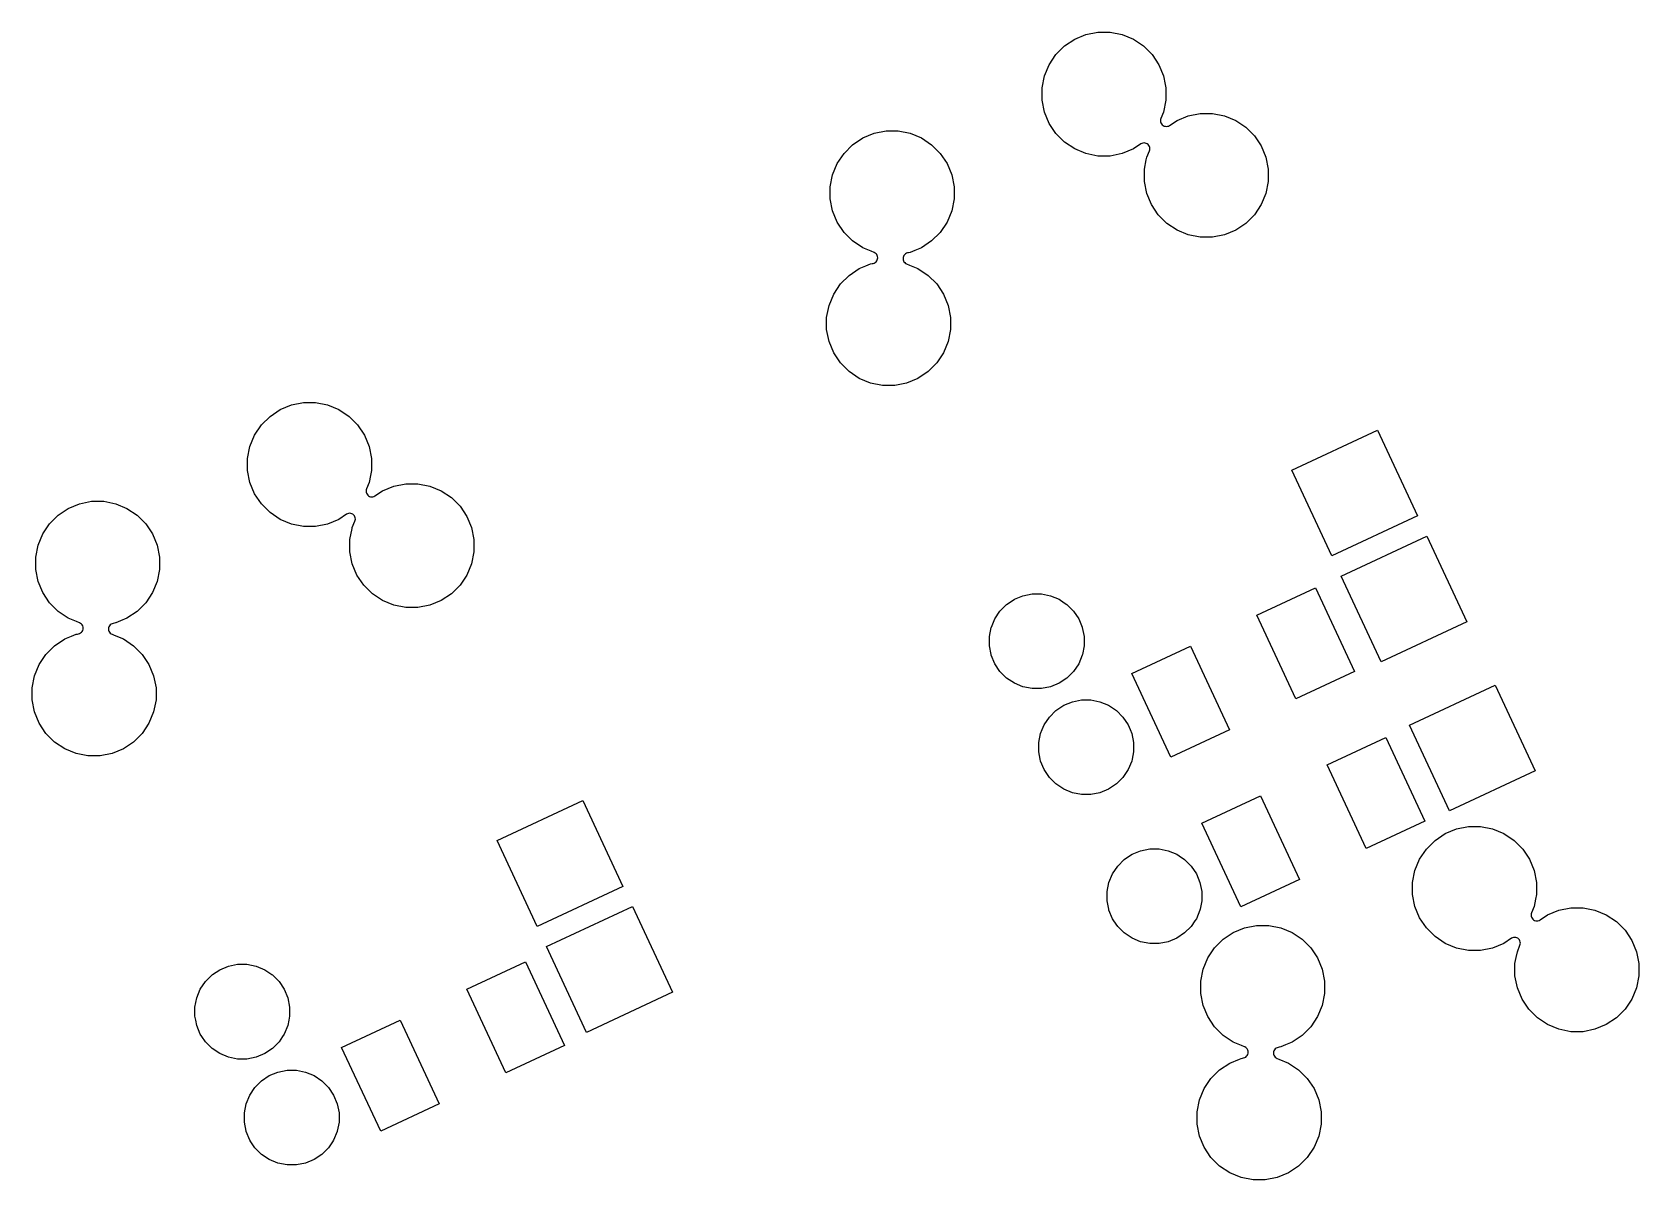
# Model space of a CAD drawing. Extents: x 29 to 195, y -187 to -31.
# Drawn here: x 28.83 to 63.74, y -153.14 to -128.2 of the extents above; entities that cross this region are included whole.
import ezdxf

# ---------------------------------------------------------------- set-up
doc = ezdxf.new("R2010")
doc.units = 0
doc.header["$MEASUREMENT"] = 0
doc.layers.add('BLACK', color=7, linetype='CONTINUOUS')

msp = doc.modelspace()

# ---------------------------------------------------------------- linework, layer by layer
at = {"layer": 'BLACK', "linetype": 'CONTINUOUS'}
for p, q in [((51.2603, -128.496), (51.4808, -128.349)), ((51.4808, -128.349), (51.7258, -128.247)), ((51.7258, -128.247), (51.9858, -128.196)), ((51.9858, -128.196), (52.251, -128.196)), ((52.251, -128.196), (52.5111, -128.247)), ((52.5111, -128.247), (52.7561, -128.349)), ((52.7561, -128.349), (52.9766, -128.496)), ((50.9255, -128.904), (51.0728, -128.684)), ((51.0728, -128.684), (51.2603, -128.496)), ((52.9766, -128.496), (53.1641, -128.684)), ((53.1641, -128.684), (53.3114, -128.904)), ((50.7722, -129.409), (50.824, -129.149)), ((50.824, -129.149), (50.9255, -128.904)), ((53.3114, -128.904), (53.4129, -129.149)), ((53.4129, -129.149), (53.4496, -129.334)), ((50.7722, -129.675), (50.7722, -129.409)), ((53.4496, -129.334), (53.4646, -129.409)), ((53.4646, -129.409), (53.4646, -129.675)), ((50.824, -129.935), (50.7722, -129.675)), ((53.4646, -129.675), (53.4129, -129.935)), ((50.9255, -130.18), (50.824, -129.935)), ((51.0728, -130.4), (50.9255, -130.18)), ((53.3487, -130.096), (53.3463, -130.12)), ((53.3463, -130.12), (53.3487, -130.145)), ((53.3558, -130.072), (53.3487, -130.096)), ((53.3487, -130.145), (53.3558, -130.168)), ((53.4129, -129.935), (53.3558, -130.072)), ((53.3558, -130.168), (53.3674, -130.19)), ((53.3674, -130.19), (53.3829, -130.209)), ((53.3829, -130.209), (53.4019, -130.224)), ((53.4019, -130.224), (53.4235, -130.236)), ((53.5192, -130.236), (53.5408, -130.224)), ((53.5408, -130.224), (53.7052, -130.114)), ((53.7052, -130.114), (53.9502, -130.013)), ((53.9502, -130.013), (54.2103, -129.961)), ((54.2103, -129.961), (54.4755, -129.961)), ((54.4755, -129.961), (54.7356, -130.013)), ((54.7356, -130.013), (54.9806, -130.114)), ((54.9806, -130.114), (55.2011, -130.262)), ((46.6562, -130.643), (46.8767, -130.496)), ((46.8767, -130.496), (47.1217, -130.394)), ((47.1217, -130.394), (47.3818, -130.343)), ((47.3818, -130.343), (47.647, -130.343)), ((47.647, -130.343), (47.9071, -130.394)), ((47.9071, -130.394), (48.1521, -130.496)), ((48.1521, -130.496), (48.3726, -130.643)), ((51.2603, -130.588), (51.0728, -130.4)), ((53.4235, -130.236), (53.4469, -130.243)), ((53.4469, -130.243), (53.4713, -130.245)), ((53.4713, -130.245), (53.4957, -130.243)), ((53.4957, -130.243), (53.5192, -130.236)), ((55.2011, -130.262), (55.3886, -130.449)), ((55.3886, -130.449), (55.5359, -130.67)), ((46.3214, -131.051), (46.4687, -130.831)), ((46.4687, -130.831), (46.6562, -130.643)), ((48.3726, -130.643), (48.5601, -130.831)), ((48.5601, -130.831), (48.7074, -131.051)), ((51.4808, -130.735), (51.2603, -130.588)), ((51.7258, -130.836), (51.4808, -130.735)), ((51.9858, -130.888), (51.7258, -130.836)), ((52.251, -130.888), (51.9858, -130.888)), ((52.5111, -130.836), (52.251, -130.888)), ((52.7561, -130.735), (52.5111, -130.836)), ((52.9206, -130.625), (52.7561, -130.735)), ((52.9422, -130.613), (52.9206, -130.625)), ((52.9656, -130.606), (52.9422, -130.613)), ((52.99, -130.604), (52.9656, -130.606)), ((53.0144, -130.606), (52.99, -130.604)), ((53.0378, -130.613), (53.0144, -130.606)), ((53.0367, -130.974), (53.0484, -130.915)), ((53.0595, -130.625), (53.0378, -130.613)), ((53.0484, -130.915), (53.1055, -130.777)), ((53.0784, -130.641), (53.0595, -130.625)), ((53.0939, -130.66), (53.0784, -130.641)), ((53.1055, -130.681), (53.0939, -130.66)), ((53.1126, -130.705), (53.1055, -130.681)), ((53.1055, -130.777), (53.1126, -130.753)), ((53.115, -130.729), (53.1126, -130.705)), ((53.1126, -130.753), (53.115, -130.729)), ((55.5359, -130.67), (55.6374, -130.915)), ((55.6374, -130.915), (55.6891, -131.175)), ((46.2199, -131.296), (46.3214, -131.051)), ((48.7074, -131.051), (48.8089, -131.296)), ((52.9967, -131.175), (53.0367, -130.974)), ((52.9967, -131.44), (52.9967, -131.175)), ((55.6891, -131.175), (55.6891, -131.44)), ((46.1682, -131.556), (46.2199, -131.296)), ((46.1682, -131.821), (46.1682, -131.556)), ((48.8089, -131.296), (48.8606, -131.556)), ((48.8606, -131.556), (48.8606, -131.821)), ((53.0484, -131.7), (52.9967, -131.44)), ((55.6891, -131.44), (55.6374, -131.7)), ((46.2199, -132.082), (46.1682, -131.821)), ((48.8606, -131.821), (48.8089, -132.082)), ((53.1499, -131.945), (53.0484, -131.7)), ((53.2972, -132.165), (53.1499, -131.945)), ((55.5359, -131.945), (55.3886, -132.165)), ((55.6374, -131.7), (55.5359, -131.945)), ((46.3214, -132.327), (46.2199, -132.082)), ((48.8089, -132.082), (48.7074, -132.327)), ((53.4847, -132.353), (53.2972, -132.165)), ((55.3886, -132.165), (55.2011, -132.353)), ((46.4687, -132.547), (46.3214, -132.327)), ((46.6562, -132.735), (46.4687, -132.547)), ((48.5601, -132.547), (48.3726, -132.735)), ((48.7074, -132.327), (48.5601, -132.547)), ((53.7052, -132.5), (53.4847, -132.353)), ((53.9502, -132.602), (53.7052, -132.5)), ((54.2103, -132.653), (53.9502, -132.602)), ((54.4755, -132.653), (54.2103, -132.653)), ((54.7356, -132.602), (54.4755, -132.653)), ((54.9806, -132.5), (54.7356, -132.602)), ((55.2011, -132.353), (54.9806, -132.5)), ((46.8767, -132.882), (46.6562, -132.735)), ((47.0563, -132.956), (46.8767, -132.882)), ((47.1217, -132.983), (47.0563, -132.956)), ((47.1233, -132.984), (47.1217, -132.983)), ((47.1217, -132.983), (47.1217, -132.983)), ((47.1449, -132.996), (47.1233, -132.984)), ((47.1639, -133.011), (47.1449, -132.996)), ((47.1794, -133.03), (47.1639, -133.011)), ((47.8063, -133.013), (47.7874, -133.029)), ((47.8279, -133.002), (47.8063, -133.013)), ((47.8514, -132.994), (47.8279, -133.002)), ((47.8727, -132.99), (47.8514, -132.994)), ((47.9071, -132.983), (47.8727, -132.99)), ((48.0085, -132.941), (47.9071, -132.983)), ((48.1521, -132.882), (48.0085, -132.941)), ((48.3726, -132.735), (48.1521, -132.882)), ((46.5787, -133.482), (46.7992, -133.335)), ((46.7992, -133.335), (46.9427, -133.275)), ((46.9427, -133.275), (47.0442, -133.233)), ((47.0442, -133.233), (47.0785, -133.226)), ((47.0785, -133.226), (47.0999, -133.222)), ((47.0999, -133.222), (47.1233, -133.215)), ((47.1233, -133.215), (47.1449, -133.203)), ((47.1449, -133.203), (47.1639, -133.188)), ((47.1639, -133.188), (47.1794, -133.169)), ((47.191, -133.052), (47.1794, -133.03)), ((47.1794, -133.169), (47.191, -133.147)), ((47.1981, -133.075), (47.191, -133.052)), ((47.191, -133.147), (47.1981, -133.124)), ((47.2005, -133.099), (47.1981, -133.075)), ((47.1981, -133.124), (47.2005, -133.099)), ((47.7532, -133.093), (47.7508, -133.117)), ((47.7508, -133.117), (47.7532, -133.141)), ((47.7603, -133.069), (47.7532, -133.093)), ((47.7532, -133.141), (47.7603, -133.165)), ((47.7718, -133.048), (47.7603, -133.069)), ((47.7603, -133.165), (47.7718, -133.186)), ((47.7874, -133.029), (47.7718, -133.048)), ((47.7718, -133.186), (47.7874, -133.205)), ((47.7874, -133.205), (47.8063, -133.221)), ((47.8063, -133.221), (47.8279, -133.232)), ((47.8279, -133.232), (47.8295, -133.233)), ((47.8295, -133.233), (47.8295, -133.233)), ((47.8295, -133.233), (47.8949, -133.26)), ((47.8949, -133.26), (48.0745, -133.335)), ((48.0745, -133.335), (48.295, -133.482)), ((46.2438, -133.89), (46.3912, -133.669)), ((46.3912, -133.669), (46.5787, -133.482)), ((48.295, -133.482), (48.4825, -133.669)), ((48.4825, -133.669), (48.6298, -133.89)), ((46.1424, -134.135), (46.2438, -133.89)), ((48.6298, -133.89), (48.7313, -134.135)), ((46.0906, -134.395), (46.1424, -134.135)), ((46.0906, -134.66), (46.0906, -134.395)), ((48.7313, -134.135), (48.783, -134.395)), ((48.783, -134.395), (48.783, -134.66)), ((46.1424, -134.92), (46.0906, -134.66)), ((48.783, -134.66), (48.7313, -134.92)), ((46.2438, -135.165), (46.1424, -134.92)), ((48.7313, -134.92), (48.6298, -135.165)), ((46.3912, -135.386), (46.2438, -135.165)), ((46.5787, -135.573), (46.3912, -135.386)), ((48.4825, -135.386), (48.295, -135.573)), ((48.6298, -135.165), (48.4825, -135.386)), ((46.7992, -135.721), (46.5787, -135.573)), ((47.0442, -135.822), (46.7992, -135.721)), ((48.0745, -135.721), (47.8295, -135.822)), ((48.295, -135.573), (48.0745, -135.721)), ((47.3042, -135.874), (47.0442, -135.822)), ((47.5694, -135.874), (47.3042, -135.874)), ((47.8295, -135.822), (47.5694, -135.874)), ((33.9959, -136.546), (34.2164, -136.398)), ((34.2164, -136.398), (34.4614, -136.297)), ((34.4614, -136.297), (34.7215, -136.245)), ((34.7215, -136.245), (34.9867, -136.245)), ((34.9867, -136.245), (35.2467, -136.297)), ((35.2467, -136.297), (35.4917, -136.398)), ((35.4917, -136.398), (35.7122, -136.546)), ((33.6611, -136.954), (33.8084, -136.733)), ((33.8084, -136.733), (33.9959, -136.546)), ((35.7122, -136.546), (35.8997, -136.733)), ((35.8997, -136.733), (36.047, -136.954)), ((56.1962, -137.716), (58.0608, -136.846)), ((58.0608, -136.846), (58.9303, -138.711)), ((33.5079, -137.459), (33.5596, -137.199)), ((33.5596, -137.199), (33.6611, -136.954)), ((36.047, -136.954), (36.1485, -137.199)), ((36.1485, -137.199), (36.2003, -137.459)), ((33.5079, -137.724), (33.5079, -137.459)), ((36.2003, -137.459), (36.2003, -137.724)), ((33.5596, -137.984), (33.5079, -137.724)), ((36.1796, -137.828), (36.1485, -137.984)), ((36.2003, -137.724), (36.1796, -137.828)), ((57.0657, -139.58), (56.1962, -137.716)), ((33.6611, -138.229), (33.5596, -137.984)), ((33.8084, -138.449), (33.6611, -138.229)), ((36.0844, -138.145), (36.082, -138.169)), ((36.082, -138.169), (36.0844, -138.194)), ((36.0915, -138.122), (36.0844, -138.145)), ((36.0844, -138.194), (36.0915, -138.217)), ((36.1485, -137.984), (36.0915, -138.122)), ((36.0915, -138.217), (36.103, -138.239)), ((36.103, -138.239), (36.1186, -138.258)), ((36.1186, -138.258), (36.1375, -138.273)), ((36.2764, -138.273), (36.4409, -138.164)), ((36.4409, -138.164), (36.6858, -138.062)), ((36.6858, -138.062), (36.9459, -138.01)), ((36.9459, -138.01), (37.2111, -138.01)), ((37.2111, -138.01), (37.4712, -138.062)), ((37.4712, -138.062), (37.7162, -138.164)), ((37.7162, -138.164), (37.9367, -138.311)), ((29.3919, -138.692), (29.6124, -138.545)), ((29.6124, -138.545), (29.8573, -138.444)), ((29.8573, -138.444), (30.1174, -138.392)), ((30.1174, -138.392), (30.3826, -138.392)), ((30.3826, -138.392), (30.6427, -138.444)), ((30.6427, -138.444), (30.8877, -138.545)), ((30.8877, -138.545), (31.1082, -138.692)), ((33.9959, -138.637), (33.8084, -138.449)), ((36.1375, -138.273), (36.1591, -138.285)), ((36.1591, -138.285), (36.1826, -138.292)), ((36.1826, -138.292), (36.207, -138.294)), ((36.207, -138.294), (36.2313, -138.292)), ((36.2313, -138.292), (36.2548, -138.285)), ((36.2548, -138.285), (36.2764, -138.273)), ((37.9367, -138.311), (38.1242, -138.498)), ((38.1242, -138.498), (38.2715, -138.719)), ((29.057, -139.1), (29.2044, -138.88)), ((29.2044, -138.88), (29.3919, -138.692)), ((31.1082, -138.692), (31.2957, -138.88)), ((31.2957, -138.88), (31.443, -139.1)), ((34.2164, -138.784), (33.9959, -138.637)), ((34.4614, -138.886), (34.2164, -138.784)), ((34.7215, -138.937), (34.4614, -138.886)), ((34.9867, -138.937), (34.7215, -138.937)), ((35.2467, -138.886), (34.9867, -138.937)), ((35.4917, -138.784), (35.2467, -138.886)), ((35.6562, -138.674), (35.4917, -138.784)), ((35.6778, -138.663), (35.6562, -138.674)), ((35.7012, -138.656), (35.6778, -138.663)), ((35.7256, -138.653), (35.7012, -138.656)), ((35.75, -138.656), (35.7256, -138.653)), ((35.7735, -138.663), (35.75, -138.656)), ((35.7951, -138.674), (35.7735, -138.663)), ((35.7841, -138.964), (35.8411, -138.826)), ((35.814, -138.69), (35.7951, -138.674)), ((35.8296, -138.709), (35.814, -138.69)), ((35.8411, -138.73), (35.8296, -138.709)), ((35.8482, -138.754), (35.8411, -138.73)), ((35.8411, -138.826), (35.8482, -138.803)), ((35.8506, -138.778), (35.8482, -138.754)), ((35.8482, -138.803), (35.8506, -138.778)), ((38.2715, -138.719), (38.373, -138.964)), ((58.9303, -138.711), (57.0657, -139.58)), ((28.9555, -139.345), (29.057, -139.1)), ((31.443, -139.1), (31.5445, -139.345)), ((35.7323, -139.224), (35.7807, -138.981)), ((35.7323, -139.489), (35.7323, -139.224)), ((35.7807, -138.981), (35.7841, -138.964)), ((38.373, -138.964), (38.4247, -139.224)), ((38.4247, -139.224), (38.4247, -139.489)), ((57.2696, -140.018), (59.1343, -139.148)), ((59.1343, -139.148), (60.0038, -141.013)), ((28.9038, -139.606), (28.9555, -139.345)), ((28.9038, -139.871), (28.9038, -139.606)), ((31.5445, -139.345), (31.5962, -139.606)), ((31.5962, -139.606), (31.5962, -139.871)), ((35.7841, -139.749), (35.7323, -139.489)), ((38.4247, -139.489), (38.373, -139.749)), ((28.9555, -140.131), (28.9038, -139.871)), ((31.5962, -139.871), (31.5445, -140.131)), ((35.8855, -139.994), (35.7841, -139.749)), ((36.0329, -140.215), (35.8855, -139.994)), ((38.2715, -139.994), (38.1242, -140.215)), ((38.373, -139.749), (38.2715, -139.994)), ((29.057, -140.376), (28.9555, -140.131)), ((31.5445, -140.131), (31.443, -140.376)), ((36.2204, -140.402), (36.0329, -140.215)), ((38.1242, -140.215), (37.9367, -140.402)), ((55.4416, -140.867), (56.7162, -140.273)), ((56.7162, -140.273), (57.5641, -142.091)), ((58.1391, -141.882), (57.2696, -140.018)), ((29.2044, -140.596), (29.057, -140.376)), ((29.3919, -140.784), (29.2044, -140.596)), ((31.2957, -140.596), (31.1082, -140.784)), ((31.443, -140.376), (31.2957, -140.596)), ((36.4409, -140.549), (36.2204, -140.402)), ((36.6858, -140.651), (36.4409, -140.549)), ((36.9459, -140.703), (36.6858, -140.651)), ((37.2111, -140.703), (36.9459, -140.703)), ((37.4712, -140.651), (37.2111, -140.703)), ((37.7162, -140.549), (37.4712, -140.651)), ((37.9367, -140.402), (37.7162, -140.549)), ((49.8581, -140.778), (50.0014, -140.635)), ((50.0014, -140.635), (50.0588, -140.596)), ((50.0588, -140.596), (50.1699, -140.522)), ((50.1699, -140.522), (50.3571, -140.444)), ((50.3571, -140.444), (50.5559, -140.405)), ((50.3571, -140.444), (50.3571, -140.444)), ((50.3571, -140.444), (50.3571, -140.444)), ((50.5559, -140.405), (50.7585, -140.405)), ((50.7585, -140.405), (50.9572, -140.444)), ((50.9572, -140.444), (50.9572, -140.444)), ((50.9572, -140.444), (50.9572, -140.444)), ((50.9572, -140.444), (51.1445, -140.522)), ((51.1445, -140.522), (51.2555, -140.596)), ((51.2555, -140.596), (51.3129, -140.635)), ((51.3129, -140.635), (51.4562, -140.778)), ((29.6124, -140.931), (29.3919, -140.784)), ((29.7919, -141.005), (29.6124, -140.931)), ((29.8573, -141.033), (29.7919, -141.005)), ((29.8589, -141.033), (29.8573, -141.033)), ((29.8573, -141.033), (29.8573, -141.033)), ((29.8805, -141.045), (29.8589, -141.033)), ((29.8995, -141.06), (29.8805, -141.045)), ((30.5636, -141.051), (30.5419, -141.062)), ((30.587, -141.044), (30.5636, -141.051)), ((30.6354, -141.034), (30.587, -141.044)), ((30.6427, -141.033), (30.6354, -141.034)), ((30.7442, -140.991), (30.6427, -141.033)), ((30.8877, -140.931), (30.7442, -140.991)), ((31.1082, -140.784), (30.8877, -140.931)), ((49.6719, -141.124), (49.7456, -140.946)), ((49.7456, -140.946), (49.8581, -140.778)), ((49.8581, -140.778), (49.8581, -140.778)), ((51.4562, -140.778), (51.4562, -140.778)), ((51.4562, -140.778), (51.5688, -140.946)), ((51.5688, -140.946), (51.6425, -141.124)), ((56.2895, -142.685), (55.4416, -140.867)), ((60.0038, -141.013), (58.1391, -141.882)), ((29.3143, -141.531), (29.5348, -141.384)), ((29.5348, -141.384), (29.6783, -141.324)), ((29.6783, -141.324), (29.7798, -141.282)), ((29.7798, -141.282), (29.8142, -141.276)), ((29.8142, -141.276), (29.8355, -141.271)), ((29.8355, -141.271), (29.8589, -141.264)), ((29.8589, -141.264), (29.8805, -141.253)), ((29.8805, -141.253), (29.8995, -141.237)), ((29.915, -141.079), (29.8995, -141.06)), ((29.8995, -141.237), (29.915, -141.218)), ((29.9266, -141.101), (29.915, -141.079)), ((29.915, -141.218), (29.9266, -141.197)), ((29.9337, -141.124), (29.9266, -141.101)), ((29.9266, -141.197), (29.9337, -141.173)), ((29.9361, -141.149), (29.9337, -141.124)), ((29.9337, -141.173), (29.9361, -141.149)), ((30.4888, -141.142), (30.4864, -141.166)), ((30.4864, -141.166), (30.4888, -141.191)), ((30.4959, -141.118), (30.4888, -141.142)), ((30.4888, -141.191), (30.4959, -141.214)), ((30.5075, -141.097), (30.4959, -141.118)), ((30.4959, -141.214), (30.5075, -141.236)), ((30.523, -141.078), (30.5075, -141.097)), ((30.5075, -141.236), (30.523, -141.255)), ((30.5419, -141.062), (30.523, -141.078)), ((30.523, -141.255), (30.5419, -141.27)), ((30.5419, -141.27), (30.5636, -141.282)), ((30.5636, -141.282), (30.5651, -141.282)), ((30.5651, -141.282), (30.5651, -141.282)), ((30.5651, -141.282), (30.6084, -141.3)), ((30.6084, -141.3), (30.8101, -141.384)), ((30.8101, -141.384), (31.0306, -141.531)), ((49.6285, -141.332), (49.668, -141.134)), ((49.6285, -141.535), (49.6285, -141.332)), ((49.668, -141.134), (49.6719, -141.124)), ((51.6425, -141.124), (51.6464, -141.134)), ((51.6464, -141.134), (51.6859, -141.332)), ((51.6859, -141.332), (51.6859, -141.535)), ((28.9795, -141.939), (29.1268, -141.719)), ((29.1268, -141.719), (29.3143, -141.531)), ((31.0306, -141.531), (31.2181, -141.719)), ((31.2181, -141.719), (31.3654, -141.939)), ((49.665, -141.719), (49.6285, -141.535)), ((49.668, -141.734), (49.665, -141.719)), ((49.7456, -141.921), (49.668, -141.734)), ((51.6464, -141.734), (51.5688, -141.921)), ((51.6493, -141.719), (51.6464, -141.734)), ((51.6859, -141.535), (51.6493, -141.719)), ((52.7227, -142.135), (53.9973, -141.541)), ((53.9973, -141.541), (54.8452, -143.359)), ((28.878, -142.184), (28.9795, -141.939)), ((31.3654, -141.939), (31.4669, -142.184)), ((49.8566, -142.087), (49.7456, -141.921)), ((49.8581, -142.089), (49.8566, -142.087)), ((50.0014, -142.233), (49.8581, -142.089)), ((51.4562, -142.089), (51.3129, -142.233)), ((51.4577, -142.087), (51.4562, -142.089)), ((51.5688, -141.921), (51.4577, -142.087)), ((57.5641, -142.091), (56.2895, -142.685)), ((28.8263, -142.444), (28.878, -142.184)), ((28.8263, -142.709), (28.8263, -142.444)), ((31.4669, -142.184), (31.5187, -142.444)), ((31.5187, -142.444), (31.5187, -142.709)), ((50.1699, -142.345), (50.0014, -142.233)), ((50.0014, -142.233), (50.0014, -142.233)), ((50.3571, -142.423), (50.1699, -142.345)), ((50.5559, -142.462), (50.3571, -142.423)), ((50.3571, -142.423), (50.3571, -142.423)), ((50.3571, -142.423), (50.3571, -142.423)), ((50.9572, -142.423), (50.7585, -142.462)), ((51.1445, -142.345), (50.9572, -142.423)), ((50.9572, -142.423), (50.9572, -142.423)), ((50.9572, -142.423), (50.9572, -142.423)), ((51.3129, -142.233), (51.1445, -142.345)), ((51.3129, -142.233), (51.3129, -142.233)), ((53.5706, -143.953), (52.7227, -142.135)), ((58.7534, -143.256), (60.618, -142.387)), ((60.618, -142.387), (61.4875, -144.252)), ((28.878, -142.97), (28.8263, -142.709)), ((31.5187, -142.709), (31.4669, -142.97)), ((50.7585, -142.462), (50.5559, -142.462)), ((51.2434, -142.824), (51.4306, -142.747)), ((51.4306, -142.747), (51.6293, -142.707)), ((51.4306, -142.747), (51.4306, -142.747)), ((51.4306, -142.747), (51.4306, -142.747)), ((51.6293, -142.707), (51.832, -142.707)), ((51.832, -142.707), (52.0307, -142.747)), ((52.0307, -142.747), (52.0307, -142.747)), ((52.0307, -142.747), (52.0307, -142.747)), ((52.0307, -142.747), (52.2179, -142.824)), ((28.9795, -143.215), (28.878, -142.97)), ((31.4669, -142.97), (31.3654, -143.215)), ((50.819, -143.248), (50.9316, -143.08)), ((50.9316, -143.08), (51.0749, -142.937)), ((50.9316, -143.08), (50.9316, -143.08)), ((51.0749, -142.937), (51.1566, -142.882)), ((51.1566, -142.882), (51.2434, -142.824)), ((52.2179, -142.824), (52.3047, -142.882)), ((52.3047, -142.882), (52.3864, -142.937)), ((52.3864, -142.937), (52.5297, -143.08)), ((52.5297, -143.08), (52.5297, -143.08)), ((52.5297, -143.08), (52.6423, -143.248)), ((29.1268, -143.435), (28.9795, -143.215)), ((29.3143, -143.623), (29.1268, -143.435)), ((31.2181, -143.435), (31.0306, -143.623)), ((31.3654, -143.215), (31.2181, -143.435)), ((50.7019, -143.634), (50.7415, -143.436)), ((50.7415, -143.436), (50.778, -143.348)), ((50.778, -143.348), (50.819, -143.248)), ((52.6423, -143.248), (52.6833, -143.348)), ((52.6833, -143.348), (52.7198, -143.436)), ((52.7198, -143.436), (52.7593, -143.634)), ((54.8452, -143.359), (53.5706, -143.953)), ((59.6229, -145.121), (58.7534, -143.256)), ((29.5348, -143.77), (29.3143, -143.623)), ((29.7798, -143.871), (29.5348, -143.77)), ((30.8101, -143.77), (30.5651, -143.871)), ((31.0306, -143.623), (30.8101, -143.77)), ((50.7019, -143.837), (50.7019, -143.634)), ((50.7338, -143.997), (50.7019, -143.837)), ((52.7593, -143.837), (52.7275, -143.997)), ((52.7593, -143.634), (52.7593, -143.837)), ((56.9656, -144.118), (58.2402, -143.524)), ((58.2402, -143.524), (59.0881, -145.342)), ((30.0399, -143.923), (29.7798, -143.871)), ((30.305, -143.923), (30.0399, -143.923)), ((30.5651, -143.871), (30.305, -143.923)), ((50.7415, -144.036), (50.7338, -143.997)), ((50.819, -144.223), (50.7415, -144.036)), ((52.7198, -144.036), (52.6423, -144.223)), ((52.7275, -143.997), (52.7198, -144.036)), ((57.8135, -145.937), (56.9656, -144.118)), ((50.9316, -144.391), (50.819, -144.223)), ((50.819, -144.223), (50.819, -144.223)), ((51.0749, -144.535), (50.9316, -144.391)), ((51.2434, -144.647), (51.0749, -144.535)), ((51.0749, -144.535), (51.0749, -144.535)), ((52.3864, -144.535), (52.2179, -144.647)), ((52.5297, -144.391), (52.3864, -144.535)), ((52.3864, -144.535), (52.3864, -144.535)), ((52.6423, -144.223), (52.5297, -144.391)), ((52.6423, -144.223), (52.6423, -144.223)), ((61.4875, -144.252), (59.6229, -145.121)), ((51.4306, -144.725), (51.2434, -144.647)), ((51.6293, -144.764), (51.4306, -144.725)), ((51.4306, -144.725), (51.4306, -144.725)), ((51.4306, -144.725), (51.4306, -144.725)), ((51.832, -144.764), (51.6293, -144.764)), ((52.0307, -144.725), (51.832, -144.764)), ((52.2179, -144.647), (52.0307, -144.725)), ((52.0307, -144.725), (52.0307, -144.725)), ((52.0307, -144.725), (52.0307, -144.725)), ((54.2467, -145.386), (55.5213, -144.792)), ((55.5213, -144.792), (56.3692, -146.61)), ((38.9318, -145.765), (40.7964, -144.896)), ((40.7964, -144.896), (41.6659, -146.76)), ((55.0946, -147.205), (54.2467, -145.386)), ((59.0881, -145.342), (57.8135, -145.937)), ((59.5326, -145.613), (59.7776, -145.512)), ((59.7776, -145.512), (60.0376, -145.46)), ((60.0376, -145.46), (60.3028, -145.46)), ((60.3028, -145.46), (60.5629, -145.512)), ((60.5629, -145.512), (60.8079, -145.613)), ((39.8013, -147.63), (38.9318, -145.765)), ((59.1246, -145.948), (59.3121, -145.761)), ((59.3121, -145.761), (59.5326, -145.613)), ((60.8079, -145.613), (61.0284, -145.761)), ((61.0284, -145.761), (61.2159, -145.948)), ((52.4153, -146.319), (52.5586, -146.175)), ((52.5586, -146.175), (52.6736, -146.098)), ((52.6736, -146.098), (52.7271, -146.063)), ((52.7271, -146.063), (52.9143, -145.985)), ((52.9143, -145.985), (53.113, -145.946)), ((52.9143, -145.985), (52.9143, -145.985)), ((52.9143, -145.985), (52.9143, -145.985)), ((53.113, -145.946), (53.3157, -145.946)), ((53.3157, -145.946), (53.5144, -145.985)), ((53.5144, -145.985), (53.5144, -145.985)), ((53.5144, -145.985), (53.5144, -145.985)), ((53.5144, -145.985), (53.7016, -146.063)), ((53.7016, -146.063), (53.7551, -146.098)), ((53.7551, -146.098), (53.8701, -146.175)), ((53.8701, -146.175), (54.0134, -146.319)), ((58.8758, -146.414), (58.9773, -146.169)), ((58.9773, -146.169), (59.1246, -145.948)), ((61.2159, -145.948), (61.3632, -146.169)), ((61.3632, -146.169), (61.4647, -146.414)), ((52.2252, -146.674), (52.3027, -146.487)), ((52.3027, -146.487), (52.4153, -146.319)), ((52.4153, -146.319), (52.4153, -146.319)), ((54.0134, -146.319), (54.0134, -146.319)), ((54.0134, -146.319), (54.126, -146.487)), ((54.126, -146.487), (54.2035, -146.674)), ((56.3692, -146.61), (55.0946, -147.205)), ((58.824, -146.674), (58.8758, -146.414)), ((61.4647, -146.414), (61.5164, -146.674)), ((41.6659, -146.76), (39.8013, -147.63)), ((52.1857, -146.873), (52.2252, -146.674)), ((52.1857, -147.076), (52.1857, -146.873)), ((52.2252, -146.674), (52.2252, -146.674)), ((54.2035, -146.674), (54.2035, -146.674)), ((54.2035, -146.674), (54.2431, -146.873)), ((54.2431, -146.873), (54.2431, -147.076)), ((58.824, -146.939), (58.824, -146.674)), ((58.8758, -147.199), (58.824, -146.939)), ((61.5164, -146.939), (61.4965, -147.039)), ((61.5164, -146.674), (61.5164, -146.939)), ((40.0053, -148.067), (41.8699, -147.198)), ((41.8699, -147.198), (42.7394, -149.062)), ((52.2211, -147.254), (52.1857, -147.076)), ((52.2252, -147.274), (52.2211, -147.254)), ((52.3027, -147.462), (52.2252, -147.274)), ((54.2035, -147.274), (54.126, -147.462)), ((54.2076, -147.254), (54.2035, -147.274)), ((54.2431, -147.076), (54.2076, -147.254)), ((58.9773, -147.444), (58.8758, -147.199)), ((61.4076, -147.337), (61.4005, -147.36)), ((61.4647, -147.199), (61.4076, -147.337)), ((61.4965, -147.039), (61.4647, -147.199)), ((61.757, -147.379), (62.002, -147.277)), ((62.002, -147.277), (62.2621, -147.225)), ((62.2621, -147.225), (62.5273, -147.225)), ((62.5273, -147.225), (62.7874, -147.277)), ((62.7874, -147.277), (63.0324, -147.379)), ((52.3332, -147.507), (52.3027, -147.462)), ((52.4153, -147.63), (52.3332, -147.507)), ((52.5586, -147.773), (52.4153, -147.63)), ((54.0134, -147.63), (53.8701, -147.773)), ((54.0956, -147.507), (54.0134, -147.63)), ((54.126, -147.462), (54.0956, -147.507)), ((54.9285, -147.76), (55.1735, -147.659)), ((55.1735, -147.659), (55.4336, -147.607)), ((55.4336, -147.607), (55.6988, -147.607)), ((55.6988, -147.607), (55.9589, -147.659)), ((55.9589, -147.659), (56.2039, -147.76)), ((59.1246, -147.664), (58.9773, -147.444)), ((59.3121, -147.852), (59.1246, -147.664)), ((61.4005, -147.36), (61.3981, -147.385)), ((61.3981, -147.385), (61.4005, -147.409)), ((61.4005, -147.409), (61.4076, -147.432)), ((61.4076, -147.432), (61.4192, -147.454)), ((61.4192, -147.454), (61.4347, -147.473)), ((61.4347, -147.473), (61.4537, -147.489)), ((61.4537, -147.489), (61.4753, -147.5)), ((61.4753, -147.5), (61.4987, -147.507)), ((61.4987, -147.507), (61.5231, -147.51)), ((61.5231, -147.51), (61.5475, -147.507)), ((61.5475, -147.507), (61.571, -147.5)), ((61.571, -147.5), (61.5926, -147.489)), ((61.5926, -147.489), (61.757, -147.379)), ((63.0324, -147.379), (63.2529, -147.526)), ((63.2529, -147.526), (63.4404, -147.713)), ((52.7271, -147.886), (52.5586, -147.773)), ((52.5586, -147.773), (52.5586, -147.773)), ((52.9143, -147.964), (52.7271, -147.886)), ((53.113, -148.003), (52.9143, -147.964)), ((52.9143, -147.964), (52.9143, -147.964)), ((52.9143, -147.964), (52.9143, -147.964)), ((53.3157, -148.003), (53.113, -148.003)), ((53.5144, -147.964), (53.3157, -148.003)), ((53.7016, -147.886), (53.5144, -147.964)), ((53.5144, -147.964), (53.5144, -147.964)), ((53.5144, -147.964), (53.5144, -147.964)), ((53.8701, -147.773), (53.7016, -147.886)), ((53.8701, -147.773), (53.8701, -147.773)), ((54.5205, -148.095), (54.708, -147.908)), ((54.708, -147.908), (54.9285, -147.76)), ((56.2039, -147.76), (56.4244, -147.908)), ((56.4244, -147.908), (56.6119, -148.095)), ((59.5326, -147.999), (59.3121, -147.852)), ((59.7776, -148.101), (59.5326, -147.999)), ((60.8079, -147.999), (60.5629, -148.101)), ((60.9724, -147.889), (60.8079, -147.999)), ((60.994, -147.878), (60.9724, -147.889)), ((61.0174, -147.871), (60.994, -147.878)), ((61.0418, -147.868), (61.0174, -147.871)), ((61.0662, -147.871), (61.0418, -147.868)), ((61.0896, -147.878), (61.0662, -147.871)), ((61.1113, -147.889), (61.0896, -147.878)), ((61.1302, -147.905), (61.1113, -147.889)), ((61.1457, -147.924), (61.1302, -147.905)), ((61.1573, -147.946), (61.1457, -147.924)), ((61.1644, -147.969), (61.1573, -147.946)), ((61.1573, -148.041), (61.1644, -148.018)), ((61.1668, -147.993), (61.1644, -147.969)), ((61.1644, -148.018), (61.1668, -147.993)), ((63.4404, -147.713), (63.5877, -147.934)), ((63.5877, -147.934), (63.6892, -148.179)), ((40.8748, -149.932), (40.0053, -148.067)), ((54.2717, -148.561), (54.3732, -148.316)), ((54.3732, -148.316), (54.5205, -148.095)), ((56.6119, -148.095), (56.7592, -148.316)), ((56.7592, -148.316), (56.8607, -148.561)), ((60.0376, -148.153), (59.7776, -148.101)), ((60.3028, -148.153), (60.0376, -148.153)), ((60.5629, -148.101), (60.3028, -148.153)), ((61.0485, -148.439), (61.0755, -148.303)), ((61.0755, -148.303), (61.1002, -148.179)), ((61.1002, -148.179), (61.1573, -148.041)), ((63.6892, -148.179), (63.7409, -148.439)), ((32.5938, -148.827), (32.737, -148.684)), ((32.737, -148.684), (32.7483, -148.676)), ((32.7483, -148.676), (32.9055, -148.571)), ((32.9055, -148.571), (33.0927, -148.494)), ((33.0927, -148.494), (33.2915, -148.454)), ((33.0927, -148.494), (33.0927, -148.494)), ((33.0927, -148.494), (33.0927, -148.494)), ((33.2915, -148.454), (33.4941, -148.454)), ((33.4941, -148.454), (33.6929, -148.494)), ((33.6929, -148.494), (33.6929, -148.494)), ((33.6929, -148.494), (33.6929, -148.494)), ((33.6929, -148.494), (33.8801, -148.571)), ((33.8801, -148.571), (34.0373, -148.676)), ((34.0373, -148.676), (34.0486, -148.684)), ((34.0486, -148.684), (34.1918, -148.827)), ((38.2712, -148.995), (39.5458, -148.401)), ((39.5458, -148.401), (40.3937, -150.219)), ((54.22, -148.821), (54.2717, -148.561)), ((56.8607, -148.561), (56.9124, -148.821)), ((61.0485, -148.704), (61.0485, -148.439)), ((61.1002, -148.964), (61.0485, -148.704)), ((63.7409, -148.704), (63.6892, -148.964)), ((63.7409, -148.439), (63.7409, -148.704)), ((32.4036, -149.183), (32.4812, -148.996)), ((32.4812, -148.996), (32.5938, -148.827)), ((32.5938, -148.827), (32.5938, -148.827)), ((34.1918, -148.827), (34.1919, -148.827)), ((34.1919, -148.827), (34.3044, -148.996)), ((34.3044, -148.996), (34.382, -149.183)), ((39.1191, -150.813), (38.2712, -148.995)), ((42.7394, -149.062), (40.8748, -149.932)), ((54.22, -149.086), (54.22, -148.821)), ((56.9124, -148.821), (56.9124, -149.086)), ((61.2017, -149.209), (61.1002, -148.964)), ((63.6892, -148.964), (63.5877, -149.209)), ((32.3641, -149.382), (32.4036, -149.183)), ((32.3641, -149.584), (32.3641, -149.382)), ((32.4036, -149.183), (32.4036, -149.183)), ((34.382, -149.183), (34.382, -149.183)), ((34.382, -149.183), (34.4215, -149.382)), ((34.4215, -149.382), (34.4215, -149.584)), ((54.2717, -149.346), (54.22, -149.086)), ((54.3732, -149.591), (54.2717, -149.346)), ((56.8607, -149.346), (56.7592, -149.591)), ((56.9124, -149.086), (56.8607, -149.346)), ((61.349, -149.43), (61.2017, -149.209)), ((61.5365, -149.617), (61.349, -149.43)), ((63.4404, -149.43), (63.2529, -149.617)), ((63.5877, -149.209), (63.4404, -149.43)), ((32.3809, -149.669), (32.3641, -149.584)), ((32.4036, -149.783), (32.3809, -149.669)), ((32.4812, -149.97), (32.4036, -149.783)), ((34.382, -149.783), (34.3044, -149.97)), ((34.4047, -149.669), (34.382, -149.783)), ((34.4215, -149.584), (34.4047, -149.669)), ((35.5523, -150.263), (36.8269, -149.669)), ((36.8269, -149.669), (37.6748, -151.487)), ((54.5205, -149.811), (54.3732, -149.591)), ((56.7592, -149.591), (56.6119, -149.811)), ((61.757, -149.765), (61.5365, -149.617)), ((62.002, -149.866), (61.757, -149.765)), ((63.0324, -149.765), (62.7874, -149.866)), ((63.2529, -149.617), (63.0324, -149.765)), ((32.5169, -150.024), (32.4812, -149.97)), ((32.5938, -150.139), (32.5169, -150.024)), ((34.2687, -150.024), (34.1918, -150.139)), ((34.3044, -149.97), (34.2687, -150.024)), ((54.708, -149.999), (54.5205, -149.811)), ((54.9285, -150.146), (54.708, -149.999)), ((56.4244, -149.999), (56.2039, -150.146)), ((56.6119, -149.811), (56.4244, -149.999)), ((62.2621, -149.918), (62.002, -149.866)), ((62.5273, -149.918), (62.2621, -149.918)), ((62.7874, -149.866), (62.5273, -149.918)), ((32.737, -150.282), (32.5938, -150.139)), ((32.9055, -150.395), (32.737, -150.282)), ((32.737, -150.282), (32.737, -150.282)), ((33.0927, -150.472), (32.9055, -150.395)), ((33.2915, -150.512), (33.0927, -150.472)), ((33.0927, -150.472), (33.0927, -150.472)), ((33.0927, -150.472), (33.0927, -150.472)), ((33.6929, -150.472), (33.4941, -150.512)), ((33.8801, -150.395), (33.6929, -150.472)), ((33.6929, -150.472), (33.6929, -150.472)), ((33.6929, -150.472), (33.6929, -150.472)), ((34.0486, -150.282), (33.8801, -150.395)), ((34.1918, -150.139), (34.0486, -150.282)), ((34.0486, -150.282), (34.0486, -150.282)), ((36.4002, -152.081), (35.5523, -150.263)), ((40.3937, -150.219), (39.1191, -150.813)), ((55.1045, -150.219), (54.9285, -150.146)), ((55.1735, -150.248), (55.1045, -150.219)), ((55.1517, -150.486), (55.1751, -150.479)), ((55.1751, -150.248), (55.1735, -150.248)), ((55.1735, -150.248), (55.1735, -150.248)), ((55.1967, -150.26), (55.1751, -150.248)), ((55.1751, -150.479), (55.1967, -150.468)), ((55.2157, -150.275), (55.1967, -150.26)), ((55.1967, -150.468), (55.2157, -150.452)), ((55.2312, -150.294), (55.2157, -150.275)), ((55.2157, -150.452), (55.2312, -150.433)), ((55.2428, -150.316), (55.2312, -150.294)), ((55.2312, -150.433), (55.2428, -150.412)), ((55.2499, -150.339), (55.2428, -150.316)), ((55.2428, -150.412), (55.2499, -150.388)), ((55.2523, -150.364), (55.2499, -150.339)), ((55.2499, -150.388), (55.2523, -150.364)), ((55.805, -150.357), (55.8026, -150.381)), ((55.8026, -150.381), (55.805, -150.406)), ((55.8121, -150.334), (55.805, -150.357)), ((55.805, -150.406), (55.8121, -150.429)), ((55.8236, -150.312), (55.8121, -150.334)), ((55.8121, -150.429), (55.8236, -150.451)), ((55.8392, -150.293), (55.8236, -150.312)), ((55.8236, -150.451), (55.8392, -150.47)), ((55.8581, -150.277), (55.8392, -150.293)), ((55.8392, -150.47), (55.8581, -150.485)), ((55.8797, -150.266), (55.8581, -150.277)), ((55.9032, -150.259), (55.8797, -150.266)), ((55.9245, -150.255), (55.9032, -150.259)), ((55.9589, -150.248), (55.9245, -150.255)), ((56.0603, -150.206), (55.9589, -150.248)), ((56.2039, -150.146), (56.0603, -150.206)), ((33.4941, -150.512), (33.2915, -150.512)), ((33.979, -150.873), (34.1662, -150.796)), ((34.1662, -150.796), (34.3649, -150.756)), ((34.1662, -150.796), (34.1662, -150.796)), ((34.1662, -150.796), (34.1662, -150.796)), ((34.3649, -150.756), (34.5676, -150.756)), ((34.5676, -150.756), (34.7663, -150.796)), ((34.7663, -150.796), (34.7663, -150.796)), ((34.7663, -150.796), (34.7663, -150.796)), ((34.7663, -150.796), (34.9535, -150.873)), ((54.443, -150.934), (54.6305, -150.746)), ((54.6305, -150.746), (54.851, -150.599)), ((54.851, -150.599), (55.0619, -150.512)), ((55.0619, -150.512), (55.096, -150.498)), ((55.096, -150.498), (55.1303, -150.491)), ((55.1303, -150.491), (55.1517, -150.486)), ((55.8581, -150.485), (55.8797, -150.497)), ((55.8797, -150.497), (55.8813, -150.498)), ((55.8813, -150.498), (55.8813, -150.498)), ((55.8813, -150.498), (55.9154, -150.512)), ((55.9154, -150.512), (56.1263, -150.599)), ((56.1263, -150.599), (56.3468, -150.746)), ((56.3468, -150.746), (56.5343, -150.934)), ((33.5546, -151.298), (33.6672, -151.129)), ((33.6672, -151.129), (33.8105, -150.986)), ((33.6672, -151.129), (33.6672, -151.129)), ((33.8105, -150.986), (33.979, -150.873)), ((33.979, -150.873), (33.979, -150.873)), ((34.9535, -150.873), (34.9535, -150.873)), ((34.9535, -150.873), (35.122, -150.986)), ((35.122, -150.986), (35.2653, -151.129)), ((35.2653, -151.129), (35.2653, -151.129)), ((35.2653, -151.129), (35.3779, -151.298)), ((54.1942, -151.399), (54.2956, -151.154)), ((54.2956, -151.154), (54.443, -150.934)), ((56.5343, -150.934), (56.6816, -151.154)), ((56.6816, -151.154), (56.7831, -151.399)), ((33.4376, -151.684), (33.4771, -151.485)), ((33.4771, -151.485), (33.5546, -151.298)), ((33.4771, -151.485), (33.4771, -151.485)), ((35.3779, -151.298), (35.4554, -151.485)), ((35.4554, -151.485), (35.4554, -151.485)), ((35.4554, -151.485), (35.495, -151.684)), ((37.6748, -151.487), (36.4002, -152.081)), ((54.1424, -151.659), (54.1942, -151.399)), ((56.7831, -151.399), (56.8348, -151.659)), ((33.4376, -151.886), (33.4376, -151.684)), ((35.495, -151.684), (35.495, -151.886)), ((54.1424, -151.925), (54.1424, -151.659)), ((56.8348, -151.659), (56.8348, -151.925)), ((33.4764, -152.081), (33.4376, -151.886)), ((33.4771, -152.085), (33.4764, -152.081)), ((33.5546, -152.272), (33.4771, -152.085)), ((35.4554, -152.085), (35.3779, -152.272)), ((35.4562, -152.081), (35.4554, -152.085)), ((35.495, -151.886), (35.4562, -152.081)), ((54.1942, -152.185), (54.1424, -151.925)), ((54.2956, -152.43), (54.1942, -152.185)), ((56.7831, -152.185), (56.6816, -152.43)), ((56.8348, -151.925), (56.7831, -152.185)), ((33.5792, -152.309), (33.5546, -152.272)), ((33.6672, -152.441), (33.5792, -152.309)), ((33.8105, -152.584), (33.6672, -152.441)), ((35.2653, -152.441), (35.122, -152.584)), ((35.3533, -152.309), (35.2653, -152.441)), ((35.3779, -152.272), (35.3533, -152.309)), ((54.443, -152.65), (54.2956, -152.43)), ((56.6816, -152.43), (56.5343, -152.65)), ((33.979, -152.697), (33.8105, -152.584)), ((33.8105, -152.584), (33.8105, -152.584)), ((34.1662, -152.774), (33.979, -152.697)), ((34.3649, -152.814), (34.1662, -152.774)), ((34.1662, -152.774), (34.1662, -152.774)), ((34.1662, -152.774), (34.1662, -152.774)), ((34.5676, -152.814), (34.3649, -152.814)), ((34.7663, -152.774), (34.5676, -152.814)), ((34.9535, -152.697), (34.7663, -152.774)), ((34.7663, -152.774), (34.7663, -152.774)), ((34.7663, -152.774), (34.7663, -152.774)), ((35.122, -152.584), (34.9535, -152.697)), ((35.122, -152.584), (35.122, -152.584)), ((54.6305, -152.838), (54.443, -152.65)), ((54.851, -152.985), (54.6305, -152.838)), ((56.3468, -152.838), (56.1263, -152.985)), ((56.5343, -152.65), (56.3468, -152.838)), ((55.096, -153.086), (54.851, -152.985)), ((55.356, -153.138), (55.096, -153.086)), ((55.6212, -153.138), (55.356, -153.138)), ((55.8813, -153.086), (55.6212, -153.138)), ((56.1263, -152.985), (55.8813, -153.086))]:
    msp.add_line(p, q, dxfattribs=at)

doc.saveas('drawing.dxf')
